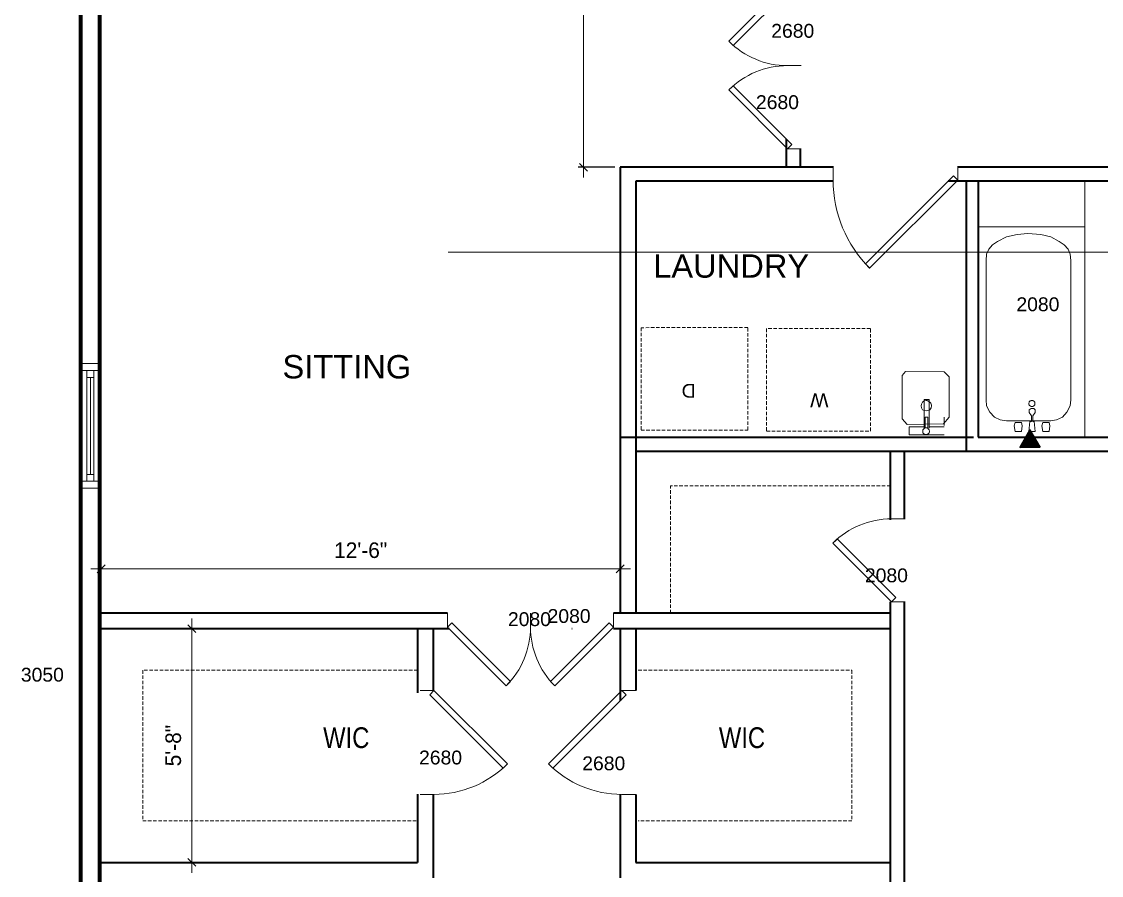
# Model space of a CAD drawing. Extents: x 4834 to 12794, y 1436 to 32221.
# Drawn here: x 7421.4 to 7733.3, y 1720.4 to 1967 of the extents above; entities that cross this region are included whole.
import ezdxf

# ---------------------------------------------------------------- set-up
doc = ezdxf.new("R2010")
doc.units = 0
doc.header["$LTSCALE"] = 8
doc.header["$MEASUREMENT"] = 0
doc.linetypes.add('HIDDEN', pattern=[0.375, 0.25, -0.125])
doc.layers.get('0').update_dxf_attribs({"lineweight": 9})
doc.layers.get('DefPoints').update_dxf_attribs({"color": 17})
for name, color, linetype, lineweight in [('A-Wall-New', 1, 'Continuous', 50), ('A-Wall-Partition', 3, 'Continuous', 35), ('A-windoor', 2, 'Continuous', 13), ('AFURNITURE', 134, 'Continuous', 18), ('DIM', 8, 'Continuous', 5), ('door', 43, 'Continuous', 13), ('TEXT', 6, 'Continuous', 25)]:
    doc.layers.add(name, color=color, linetype=linetype, lineweight=lineweight)
doc.styles.get("Standard").update_dxf_attribs({"font": 'stylu.ttf'})
doc.dimstyles.new('Forum 24', dxfattribs={"dimscale": 24, "dimtxt": 0.1875, "dimasz": 0.09375, "dimexe": 0.0625, "dimexo": 0.0625, "dimgap": 0.125, "dimtad": 1, "dimdec": 4, "dimrnd": 1, "dimzin": 7, "dimdsep": 46, "dimlunit": 4, "dimtxsty": 'Standard', "dimblk": 'OBLIQUE', "dimblk1": 'DIMTICK', "dimblk2": 'OBLIQUE', "dimcen": -0.0625, "dimdle": 0.125, "dimclrd": 256, "dimclre": 256, "dimclrt": 256, "dimadec": 0, "dimazin": 0, "dimtfac": 1, "dimtdec": 4, "dimtmove": 1, "dimatfit": 3, "dimfxl": 0.0625, "dimtvp": 1.2, "dimfrac": 2, "dimtolj": 1, "dimtzin": 7, "dimlwd": 13, "dimarcsym": 0})

# ---------------------------------------------------------------- blocks, each defined once
blk = doc.blocks.new('*U166')
for p, q in [((0, 0), (0, -4)), ((-24, 0), (-24, -4))]:
    blk.add_line(p, q)
blk.add_lwpolyline([(0, 0), (-16.97, 16.97), (-18.21, 15.73), (-1.24, -1.24)], close=True)
blk.add_arc((0, 0), 24, 135, 180)
blk = doc.blocks.new('*U174')
for p, q in [((-30, 0), (-30, 4)), ((0, 0), (0, 4))]:
    blk.add_line(p, q)
blk.add_lwpolyline([(0, 0), (-21.21, -21.21), (-22.45, -19.98), (-1.24, 1.24)], close=True)
blk.add_arc((0, 0), 30, 180, 225)
blk = doc.blocks.new('_Oblique')
at = {"color": 0, "linetype": 'ByBlock', "lineweight": -2}
blk.add_line((-0.5, -0.5), (0.5, 0.5), dxfattribs=at)
blk = doc.blocks.new('*D453')
at = {"layer": 'DefPoints', "color": 0, "transparency": 16777216}
for p in [(7444.41, 1791.61), (7470.59, 1791.61), (7444.41, 1724.11)]:
    blk.add_point(p, dxfattribs=at)
at = {"layer": 'DIM', "lineweight": 13, "transparency": 16777216}
blk.add_line((7470.59, 1721.11), (7470.59, 1794.61), dxfattribs=at)
at = {"layer": 'DIM', "lineweight": -2, "transparency": 16777216}
for p, q in [((7445.91, 1791.61), (7472.09, 1791.61)), ((7445.91, 1724.11), (7472.09, 1724.11))]:
    blk.add_line(p, q, dxfattribs=at)
at = {"layer": 'DIM', "lineweight": 13, "transparency": 16777216, "xscale": 2.25, "yscale": 2.25, "zscale": 2.25}
for p, rotation in [((7470.59, 1791.61), 90), ((7470.59, 1724.11), 270)]:
    blk.add_blockref('_Oblique', p, dxfattribs=dict(at, rotation=rotation))
at = {"layer": 'DIM', "transparency": 16777216, "insert": (7465.24, 1757.86), "char_height": 4.5, "attachment_point": 5, "rotation": 90}
blk.add_mtext('\\A1;5\'-8"', dxfattribs=at)
blk = doc.blocks.new('DIMTICK')
for p, q in [((-1, 0), (1, 0)), ((0, 1), (0, -1))]:
    blk.add_line(p, q)
at = {"const_width": 0.141}
blk.add_lwpolyline([(0.71, 0.71), (-0.71, -0.71)], dxfattribs=at)
blk = doc.blocks.new('*U519')
for p, q in [((-24, 0), (-24, -4)), ((0, 0), (0, -4))]:
    blk.add_line(p, q)
blk.add_lwpolyline([(0, 0), (-16.97, 16.97), (-18.21, 15.73), (-1.24, -1.24)], close=True)
blk.add_arc((0, 0), 24, 135, 180)
blk = doc.blocks.new('*D497')
at = {"layer": 'DefPoints', "color": 0, "transparency": 16777216}
for p in [(7848.41, 1826.83), (7676.41, 1749.97), (7676.41, 1701.26)]:
    blk.add_point(p, dxfattribs=at)
at = {"layer": 'DIM', "lineweight": -2, "transparency": 16777216}
for p, q in [((7848.41, 1825.33), (7848.41, 1699.76)), ((7676.41, 1748.47), (7676.41, 1699.76))]:
    blk.add_line(p, q, dxfattribs=at)
at = {"layer": 'DIM', "lineweight": 13, "transparency": 16777216}
blk.add_line((7851.41, 1701.26), (7673.41, 1701.26), dxfattribs=at)
at = {"layer": 'DIM', "lineweight": 13, "transparency": 16777216, "xscale": 2.25, "yscale": 2.25, "zscale": 2.25, "rotation": 180}
blk.add_blockref('_Oblique', (7676.41, 1701.26), dxfattribs=at)
at = {"layer": 'DIM', "lineweight": 13, "transparency": 16777216, "xscale": 2.25, "yscale": 2.25, "zscale": 2.25}
blk.add_blockref('_Oblique', (7848.41, 1701.26), dxfattribs=at)
at = {"layer": 'DIM', "transparency": 16777216, "insert": (7762.41, 1706.61), "char_height": 4.5, "attachment_point": 5}
blk.add_mtext('\\A1;14\'-4"', dxfattribs=at)
blk = doc.blocks.new('*D501')
at = {"layer": 'DefPoints', "color": 0, "transparency": 16777216}
for p in [(7444.41, 1808.93), (7444.41, 1808.4), (7594.31, 1807.13)]:
    blk.add_point(p, dxfattribs=at)
at = {"layer": 'DIM', "lineweight": -2, "transparency": 16777216}
for p, q in [((7444.41, 1809.9), (7444.41, 1810.43)), ((7594.31, 1808.63), (7594.31, 1810.43))]:
    blk.add_line(p, q, dxfattribs=at)
at = {"layer": 'DIM', "lineweight": 13, "transparency": 16777216}
blk.add_line((7597.31, 1808.93), (7441.41, 1808.93), dxfattribs=at)
at = {"layer": 'DIM', "lineweight": 13, "transparency": 16777216, "xscale": 2.25, "yscale": 2.25, "zscale": 2.25, "rotation": 180}
blk.add_blockref('_Oblique', (7444.41, 1808.93), dxfattribs=at)
at = {"layer": 'DIM', "lineweight": 13, "transparency": 16777216, "xscale": 2.25, "yscale": 2.25, "zscale": 2.25}
blk.add_blockref('_Oblique', (7594.31, 1808.93), dxfattribs=at)
at = {"layer": 'DIM', "transparency": 16777216, "insert": (7519.36, 1814.27), "char_height": 4.5, "attachment_point": 5}
blk.add_mtext('\\A1;12\'-6"', dxfattribs=at)
blk = doc.blocks.new('*D513')
at = {"layer": 'DefPoints', "color": 0, "transparency": 16777216}
for p in [(7578.31, 2137.66), (7583.71, 2137.66), (7594.31, 1924.92)]:
    blk.add_point(p, dxfattribs=at)
at = {"layer": 'DIM', "lineweight": 13, "transparency": 16777216}
blk.add_line((7583.71, 1921.92), (7583.71, 2140.66), dxfattribs=at)
at = {"layer": 'DIM', "lineweight": -2, "transparency": 16777216}
for p, q in [((7579.81, 2137.66), (7585.21, 2137.66)), ((7592.81, 1924.92), (7582.21, 1924.92))]:
    blk.add_line(p, q, dxfattribs=at)
at = {"layer": 'DIM', "lineweight": 13, "transparency": 16777216, "xscale": 2.25, "yscale": 2.25, "zscale": 2.25}
for p, rotation in [((7583.71, 2137.66), 90), ((7583.71, 1924.92), 270)]:
    blk.add_blockref('_Oblique', p, dxfattribs=dict(at, rotation=rotation))
at = {"layer": 'DIM', "transparency": 16777216, "insert": (7578.3, 2031.29), "char_height": 4.5, "attachment_point": 5, "rotation": 90}
blk.add_mtext('\\A1;17\'-9"', dxfattribs=at)
blk = doc.blocks.new('*U153')
for p, q in [((-18, 0), (14, 0)), ((-18, -3.75), (-18, -1.75)), ((-18, -1.75), (14, -1.75)), ((-16, -1.75), (-16, -3.75)), ((12, -2.75), (-16, -2.75)), ((12, -1.75), (12, -3.75)), ((14, -1.75), (14, -3.75)), ((14, -3.75), (-18, -3.75)), ((-18, -5.5), (14, -5.5))]:
    blk.add_line(p, q)
blk.add_lwpolyline([(-18, -5.5), (-20, -5.5), (-20, 0), (-18, 0)], close=True)
at = {"extrusion": (0, 0, -1)}
blk.add_lwpolyline([(-14, -5.5), (-16, -5.5), (-16, 0), (-14, 0)], close=True, dxfattribs=at)
blk = doc.blocks.new('*U514')
for p, q in [((0, 0), (0, 4)), ((36, 0), (36, 4))]:
    blk.add_line(p, q)
blk.add_lwpolyline([(0, 0), (25.46, -25.46), (26.69, -24.22), (1.24, 1.24)], close=True)
blk.add_arc((0, 0), 36, 315, 360)

msp = doc.modelspace()

# ---------------------------------------------------------------- hatches: boundary and pattern name
at = {"layer": 'DIM'}
h = msp.add_hatch(dxfattribs=at)
h.set_pattern_fill('ANSI31', color=1, angle=-61.0257388)
h.set_pattern_definition([(343.9742612, (-9215.53496, 15249.88508), (0.0345086441, 0.1201422219), [])])
h.paths.add_polyline_path([(7715.58363, 1844.10357), (7712.64026, 1848.99717), (7709.90094, 1844.05005), (7715.55493, 1844.15128)])

# ---------------------------------------------------------------- linework, layer by layer
at = {"layer": 'A-Wall-New', "lineweight": 70}
for points in [[(8194.40581, 2143.66014), (8011.90572, 2143.66014), (8011.90572, 2233.16014), (7771.37708, 2233.16014), (7771.37708, 2143.66014), (7650.7414, 2143.66014), (7584.87708, 2143.66014), (7438.40581, 2143.66014), (7438.40581, 1537.66014), (7714.40581, 1537.66014), (7714.40623, 1669.16934), (7846.40566, 1669.16897), (7846.4059, 1645.16934), (8012.40572, 1645.16548), (8012.40627, 1669.16934), (8194.40581, 1669.16934)], [(8188.90581, 2138.16014), (8006.40572, 2138.16014), (8006.40572, 2227.66014), (7776.87708, 2227.66014), (7776.87708, 2138.16014), (7650.7414, 2138.16014), (7584.87708, 2138.16014), (7443.90581, 2138.16014), (7443.90581, 1543.16014), (7708.90582, 1543.16014), (7708.90625, 1674.66936), (7851.9056, 1674.66896), (7851.90584, 1650.66921), (8006.90584, 1650.66561), (8006.9064, 1674.66934), (8188.90581, 1674.66934)]]:
    msp.add_lwpolyline(points, close=True, dxfattribs=at)
at = {"layer": 'A-Wall-Partition'}
for p, q in [((7642.40805, 1954.27103), (7642.40805, 1954.27335)), ((7642.40805, 1924.91929), (7642.40805, 1932.98285)), ((7646.40805, 1924.91929), (7646.40805, 1930.27219)), ((7594.30943, 1924.91929), (7594.30943, 1796.1127)), ((7655.84872, 1924.91929), (7594.30943, 1924.91929)), ((7816.45871, 1924.91929), (7691.84872, 1924.91929)), ((7598.80943, 1920.91929), (7598.80943, 1796.1127)), ((7655.85, 1920.91929), (7598.80943, 1920.91929)), ((7762.6785, 1920.91929), (7689.06977, 1920.91929)), ((7694.27792, 1920.91929), (7694.27792, 1842.91929)), ((7697.77792, 1920.91929), (7697.77792, 1846.91929)), ((7594.30943, 1846.91929), (7696.40805, 1846.91929)), ((7697.77792, 1846.91929), (7801.67558, 1846.91929)), ((7598.80943, 1842.91929), (7696.20709, 1842.91929)), ((7672.40805, 1823.07615), (7672.40805, 1842.91929)), ((7676.40805, 1823.35804), (7676.40805, 1842.91929)), ((7694.27792, 1842.91929), (7805.17558, 1842.91929)), ((7672.40805, 1647.6127), (7672.40805, 1799.3597)), ((7676.40805, 1647.6127), (7676.40805, 1799.35804)), ((7544.40805, 1796.1127), (7444.40805, 1796.1127)), ((7672.40805, 1796.1127), (7592.40805, 1796.1127)), ((7544.90805, 1791.6127), (7444.40805, 1791.6127)), ((7535.80943, 1791.6127), (7535.80943, 1773.05305)), ((7540.30943, 1791.6127), (7540.30943, 1773.77398)), ((7580.41326, 1791.6127), (7580.40284, 1791.6127)), ((7672.40805, 1791.6127), (7592.40805, 1791.6127)), ((7594.30943, 1791.6127), (7594.30943, 1770.79911)), ((7598.80943, 1791.6127), (7598.80943, 1773.77398)), ((7535.80943, 1743.78264), (7535.80943, 1724.1127)), ((7540.30943, 1743.77398), (7540.30943, 1719.6127)), ((7594.30943, 1743.77815), (7594.30943, 1719.6127)), ((7598.80943, 1743.77398), (7598.80943, 1724.1127)), ((7444.40805, 1724.1127), (7535.80943, 1724.1127)), ((7598.80943, 1724.1127), (7672.40805, 1724.1127))]:
    msp.add_line(p, q, dxfattribs=at)
msp.add_lwpolyline([(7715.58363, 1844.10357), (7712.64026, 1848.99717), (7709.90094, 1844.05005), (7715.55493, 1844.15128)], close=True, dxfattribs=at)
at = {"layer": 'AFURNITURE'}
for p, q in [((7697.77792, 1907.66929), (7697.77792, 1846.91929)), ((7728.5839, 1907.66929), (7697.77792, 1907.66929)), ((7728.5839, 1846.91929), (7728.5839, 1907.66929)), ((7703.33774, 1903.44383), (7701.89218, 1902.55426)), ((7705.89525, 1904.77819), (7703.33774, 1903.44383)), ((7709.00875, 1905.44536), (7705.89525, 1904.77819)), ((7712.12225, 1905.77895), (7709.00875, 1905.44536)), ((7712.12225, 1905.77895), (7715.79172, 1905.44536)), ((7715.79172, 1905.44536), (7718.68283, 1904.77819)), ((7718.68283, 1904.77819), (7721.12915, 1903.44383)), ((7721.12915, 1903.44383), (7722.5747, 1902.55426)), ((7700.11304, 1899.77435), (7700.00185, 1897.99521)), ((7700.78022, 1901.2199), (7700.11304, 1899.77435)), ((7701.89218, 1902.55426), (7700.78022, 1901.2199)), ((7722.5747, 1902.55426), (7723.68666, 1901.2199)), ((7723.68666, 1901.2199), (7724.35384, 1899.77435)), ((7724.35384, 1899.77435), (7724.46504, 1897.99521)), ((7700.00185, 1897.99521), (7700.00185, 1857.74138)), ((7724.46504, 1897.99521), (7724.46504, 1857.74138)), ((7700.00185, 1857.74138), (7700.11304, 1855.96223)), ((7700.11304, 1855.96223), (7701.11381, 1854.18309)), ((7712.45583, 1856.963), (7712.34464, 1856.74061)), ((7712.34464, 1856.74061), (7712.34464, 1856.62941)), ((7712.34464, 1856.62941), (7712.34464, 1856.40702)), ((7712.34464, 1856.40702), (7712.45583, 1856.40702)), ((7712.67823, 1857.29659), (7712.45583, 1857.29659)), ((7712.45583, 1857.29659), (7712.45583, 1857.0742)), ((7712.45583, 1857.0742), (7712.45583, 1856.963)), ((7712.45583, 1856.40702), (7712.45583, 1856.29582)), ((7712.45583, 1856.29582), (7712.45583, 1856.07343)), ((7712.45583, 1856.07343), (7712.67823, 1856.07343)), ((7712.78942, 1857.40779), (7712.67823, 1857.40779)), ((7712.67823, 1857.40779), (7712.67823, 1857.29659)), ((7712.67823, 1856.07343), (7712.67823, 1855.96223)), ((7712.67823, 1855.96223), (7712.78942, 1855.96223)), ((7713.01182, 1857.40779), (7712.78942, 1857.40779)), ((7712.78942, 1855.96223), (7713.01182, 1855.85104)), ((7713.12301, 1857.51898), (7713.01182, 1857.51898)), ((7713.01182, 1857.51898), (7713.01182, 1857.40779)), ((7713.23421, 1857.51898), (7713.12301, 1857.51898)), ((7713.4566, 1857.51898), (7713.23421, 1857.51898)), ((7713.5678, 1857.51898), (7713.4566, 1857.51898)), ((7713.5678, 1857.40779), (7713.5678, 1857.51898)), ((7713.79019, 1857.40779), (7713.5678, 1857.40779)), ((7713.5678, 1855.85104), (7713.79019, 1855.96223)), ((7713.90139, 1857.29659), (7713.79019, 1857.40779)), ((7713.79019, 1855.96223), (7713.90139, 1856.07343)), ((7714.12378, 1857.0742), (7713.90139, 1857.29659)), ((7713.90139, 1856.07343), (7714.12378, 1856.29582)), ((7714.12378, 1856.963), (7714.12378, 1857.0742)), ((7714.12378, 1856.74061), (7714.12378, 1856.963)), ((7714.12378, 1856.62941), (7714.12378, 1856.74061)), ((7714.12378, 1856.40702), (7714.12378, 1856.62941)), ((7714.12378, 1856.29582), (7714.12378, 1856.40702)), ((7724.35384, 1855.96223), (7723.35307, 1854.18309)), ((7724.46504, 1857.74138), (7724.35384, 1855.96223)), ((7701.11381, 1854.18309), (7702.44817, 1852.73754)), ((7712.45583, 1854.85027), (7713.01182, 1855.18386)), ((7712.45583, 1854.85027), (7712.45583, 1854.0719)), ((7712.45583, 1854.0719), (7713.12301, 1853.07113)), ((7713.01182, 1855.85104), (7713.12301, 1855.85104)), ((7713.01182, 1855.18386), (7713.79019, 1855.18386)), ((7713.12301, 1855.85104), (7713.23421, 1855.85104)), ((7713.12301, 1853.07113), (7713.12301, 1851.51438)), ((7713.23421, 1855.85104), (7713.4566, 1855.85104)), ((7713.4566, 1855.85104), (7713.5678, 1855.85104)), ((7713.5678, 1853.07113), (7714.23498, 1854.0719)), ((7713.5678, 1853.07113), (7713.5678, 1851.51438)), ((7713.79019, 1855.18386), (7714.23498, 1854.85027)), ((7714.23498, 1854.85027), (7714.23498, 1854.0719)), ((7723.35307, 1854.18309), (7722.12991, 1852.73754)), ((7702.44817, 1852.73754), (7704.11611, 1851.95917)), ((7704.11611, 1851.95917), (7705.89525, 1851.62558)), ((7718.68283, 1851.62558), (7705.89525, 1851.62558)), ((7708.11918, 1850.18003), (7708.45277, 1851.18079)), ((7708.11918, 1850.18003), (7708.45277, 1848.62328)), ((7708.45277, 1851.18079), (7710.23191, 1851.18079)), ((7710.23191, 1851.18079), (7710.4543, 1850.18003)), ((7710.23191, 1848.62328), (7710.4543, 1850.18003)), ((7712.34464, 1848.62328), (7712.67823, 1851.51438)), ((7712.67823, 1851.51438), (7713.12301, 1851.51438)), ((7713.5678, 1851.51438), (7713.90139, 1851.51438)), ((7714.23498, 1848.62328), (7713.90139, 1851.51438)), ((7716.12531, 1850.18003), (7716.4589, 1851.18079)), ((7716.12531, 1850.18003), (7716.4589, 1848.62328)), ((7716.4589, 1851.18079), (7718.23804, 1851.18079)), ((7718.23804, 1851.18079), (7718.46044, 1850.18003)), ((7718.23804, 1848.62328), (7718.46044, 1850.18003)), ((7720.35077, 1851.95917), (7718.57163, 1851.62558)), ((7722.12991, 1852.73754), (7720.35077, 1851.95917)), ((7697.77792, 1846.91929), (7728.5839, 1846.91929)), ((7708.45277, 1848.62328), (7710.23191, 1848.62328)), ((7712.34464, 1848.62328), (7714.23498, 1848.62328)), ((7716.4589, 1848.62328), (7718.23804, 1848.62328))]:
    msp.add_line(p, q, dxfattribs=at)
at = {"layer": 'AFURNITURE', "linetype": 'HIDDEN', "ltscale": 0.5}
for p, q in [((7672.40805, 1832.91929), (7608.80943, 1832.91929)), ((7608.80943, 1796.1127), (7608.80943, 1832.91929)), ((7535.80943, 1779.6127), (7456.40805, 1779.6127)), ((7456.40805, 1779.6127), (7456.40805, 1736.1127)), ((7599.53035, 1779.6127), (7661.27508, 1779.6127)), ((7661.27508, 1779.6127), (7661.27508, 1736.1127)), ((7456.40805, 1736.1127), (7535.80943, 1736.1127)), ((7661.27508, 1736.1127), (7599.53035, 1736.1127))]:
    msp.add_line(p, q, dxfattribs=at)
for points in [[(7631.19243, 1849.00768), (7631.19243, 1878.58918), (7600.35577, 1878.57987), (7600.35577, 1849.00768)], [(7666.61619, 1848.73097), (7666.61619, 1878.31247), (7636.61619, 1878.30315), (7636.61619, 1848.73097)]]:
    msp.add_lwpolyline(points, close=True, dxfattribs=at)
at = {"layer": 'AFURNITURE'}
for points in [[(7676.78747, 1865.96254), (7675.7867, 1864.73938)], [(7687.9071, 1865.85134), (7676.78747, 1865.96254)], [(7689.35266, 1864.40579), (7687.9071, 1865.85134)], [(7675.7867, 1864.73938), (7675.7867, 1852.28539)], [(7689.35266, 1864.40579), (7689.35266, 1852.73018)], [(7681.23532, 1855.95487), (7681.23532, 1855.95487), (7681.34652, 1856.51085), (7681.68011, 1857.06683), (7682.1249, 1857.40042), (7682.68088, 1857.51162), (7683.01447, 1857.51162), (7683.23686, 1857.40042), (7683.57045, 1857.17803), (7683.79284, 1857.06683), (7684.01523, 1856.73324), (7684.12643, 1856.51085), (7684.23763, 1856.17726), (7684.23763, 1855.95487), (7684.23763, 1855.95487)], [(7684.23763, 1855.95487), (7684.12643, 1855.39889), (7683.79284, 1854.84291), (7683.23686, 1854.62051), (7682.68088, 1854.50932), (7682.1249, 1854.62051), (7681.68011, 1854.84291), (7681.34652, 1855.39889), (7681.23532, 1855.95487)], [(7683.55518, 1857.84521), (7682.10962, 1857.84521)], [(7682.10962, 1857.84521), (7682.10962, 1849.50548)], [(7683.55518, 1857.84521), (7683.55518, 1849.50548)], [(7677.23226, 1850.61745), (7675.7867, 1852.28539)], [(7687.68471, 1850.83984), (7677.23226, 1850.61745)], [(7677.77297, 1849.95027), (7677.77297, 1847.61514)], [(7682.10962, 1849.95027), (7677.77297, 1849.95027)], [(7682.44321, 1852.73018), (7682.44321, 1849.61668)], [(7683.22159, 1852.73018), (7682.44321, 1852.73018)], [(7683.22159, 1852.73018), (7683.22159, 1849.61668)], [(7687.89183, 1849.95027), (7683.55518, 1849.95027)], [(7689.35266, 1852.73018), (7687.68471, 1850.83984)], [(7687.89183, 1852.69328), (7687.89183, 1850.35815)], [(7687.89183, 1847.61514), (7677.77297, 1847.61514)], [(7681.77603, 1848.50472), (7681.77603, 1848.72711), (7681.77603, 1849.0607), (7681.99843, 1849.39429), (7682.33202, 1849.61668), (7682.6656, 1849.61668), (7683.11039, 1849.61668), (7683.33278, 1849.39429), (7683.55518, 1849.0607), (7683.66637, 1848.72711), (7683.66637, 1848.50472)], [(7683.66637, 1848.50472), (7683.55518, 1848.17113), (7683.33278, 1847.94873), (7682.99919, 1847.83754), (7682.6656, 1847.72634), (7682.33202, 1847.83754), (7681.99843, 1847.94873), (7681.77603, 1848.17113), (7681.77603, 1848.50472)]]:
    msp.add_lwpolyline(points, dxfattribs=at)
at = {"layer": 'DIM'}
msp.add_line((7967.16265, 1900.41474), (7544.62134, 1900.41474), dxfattribs=at)
at = {"layer": 'door', "lineweight": 20}
msp.add_lwpolyline([(7697.77792, 1907.66929), (7728.5839, 1907.66929), (7728.5839, 1920.91929)], dxfattribs=at)

# ---------------------------------------------------------------- block references
at = {"layer": 'A-windoor', "lineweight": 25, "rotation": 89.99999999999999}
msp.add_blockref('*U153', (7438.53939, 1852.21059), dxfattribs=at)
at = {"layer": 'door', "lineweight": 20}
for name, p, rotation in [('*U166', (7642.64383, 1978.27219), 90.00000000000001), ('*U166', (7544.40805, 1792.1127), 180), ('*U174', (7540.53035, 1773.77398), 90.00000000000001)]:
    msp.add_blockref(name, p, dxfattribs=dict(at, rotation=rotation))
at = {"layer": 'door', "lineweight": 20, "xscale": -1}
for name, p, rotation in [('*U166', (7642.64383, 1930.27219), 90), ('*U519', (7672.68994, 1799.35804), 90), ('*U166', (7592.40805, 1792.1127), 180), ('*U174', (7594.80943, 1773.77398), 270)]:
    msp.add_blockref(name, p, dxfattribs=dict(at, rotation=rotation))
msp.add_blockref('*U514', (7691.84872, 1921.22336), dxfattribs=at)

# ---------------------------------------------------------------- texts
at = {"layer": 'TEXT'}
for s, insert, char_height, width, attachment_point in [('{\\fArial|b0|i0|c0|p34;2680}', (7637.95526, 1966.32381), 3.9999982, 7.105427357601002e-14, 1), ('{\\fArial|b0|i0|c0|p34;2680}', (7633.53881, 1945.71911), 3.9999982, 7.105427357601002e-14, 1), ('{\\fArial|b0|i0|c0|p34;\\H1.5x;LAUNDRY}', (7626.38393, 1896.33906), 4.5, 113.3695811, 5), ('{\\fArial|b0|i0|c0|p34;2080}', (7708.77603, 1887.34124), 3.9999982, 7.105427357601002e-14, 1), ('{\\fArial|b0|i0|c0|p34;\\H1.5x;SITTING}', (7515.36345, 1867.24649), 4.5, 121.9107981, 5), ('{\\fArial|b0|i0|c0|p34;2080}', (7665.01804, 1809.0348), 3.9999982, 7.105427357601002e-14, 1), ('{\\fArial|b0|i0|c0|p34;2080}', (7573.34922, 1797.28369), 3.9999982, 7.105427357601002e-14, 1), ('{\\fArial|b0|i0|c0|p34;2080}', (7561.89645, 1796.38124), 3.9999982, 7.105427357601002e-14, 1), ('{\\fArial|b0|i0|c0|p34;3050}', (7421.19545, 1780.33674), 3.9999982, 7.105427357601002e-14, 1), ('\\A1;{\\fArchitxt Narrow|b0|i0|c0|p2;\\H1.5x;WIC}', (7515.19192, 1763.14344), 4, 38.784265, 2), ('\\A1;{\\fArchitxt Narrow|b0|i0|c0|p2;\\H1.5x;WIC}', (7629.50543, 1763.14344), 4, 38.784265, 2), ('{\\fArial|b0|i0|c0|p34;2680}', (7536.21653, 1756.41299), 3.9999982, 7.105427357601002e-14, 1), ('{\\fArial|b0|i0|c0|p34;2680}', (7583.3631, 1754.72971), 3.9999982, 7.105427357601002e-14, 1)]:
    msp.add_mtext(s, dxfattribs=dict(at, insert=insert, char_height=char_height, width=width, attachment_point=attachment_point))
at = {"layer": 'TEXT', "char_height": 4, "width": 7.1850211, "attachment_point": 9, "rotation": 180}
for s, insert in [('{\\fArial|b0|i0|c0|p34;D}', (7612.07087, 1862.33708)), ('{\\fArial|b0|i0|c0|p34;W}', (7649.21069, 1859.59407))]:
    msp.add_mtext(s, dxfattribs=dict(at, insert=insert))

# ---------------------------------------------------------------- dimensions: what is measured, and where the dimension line sits
at = {"layer": 'DIM'}
for base, p1, p2, picture, middle in [((7583.709173, 2137.66014), (7594.309427, 1924.919289), (7578.309427, 2137.66014), '*D513', (7578.297753, 2031.289715)), ((7470.59178, 1791.6127), (7444.40805, 1724.1127), (7444.40805, 1791.6127), '*D453', (7465.2446, 1757.8627))]:
    dim = msp.add_linear_dim(base=base, p1=p1, p2=p2, angle=90, dimstyle='Forum 24', dxfattribs=at)
    dim.commit()
    dim.dimension.update_dxf_attribs({"geometry": picture, "text_midpoint": middle})
for base, p1, p2, picture, middle in [((7676.40805, 1701.26332), (7848.40784, 1826.83116), (7676.40805, 1749.96914), '*D497', (7762.40794, 1706.6138)), ((7444.40805, 1808.93283), (7594.30943, 1807.13228), (7444.40805, 1808.40106), '*D501', (7519.35874, 1814.26684))]:
    dim = msp.add_linear_dim(base=base, p1=p1, p2=p2, dimstyle='Forum 24', dxfattribs=at)
    dim.commit()
    dim.dimension.update_dxf_attribs({"geometry": picture, "text_midpoint": middle})

doc.saveas('drawing.dxf')
